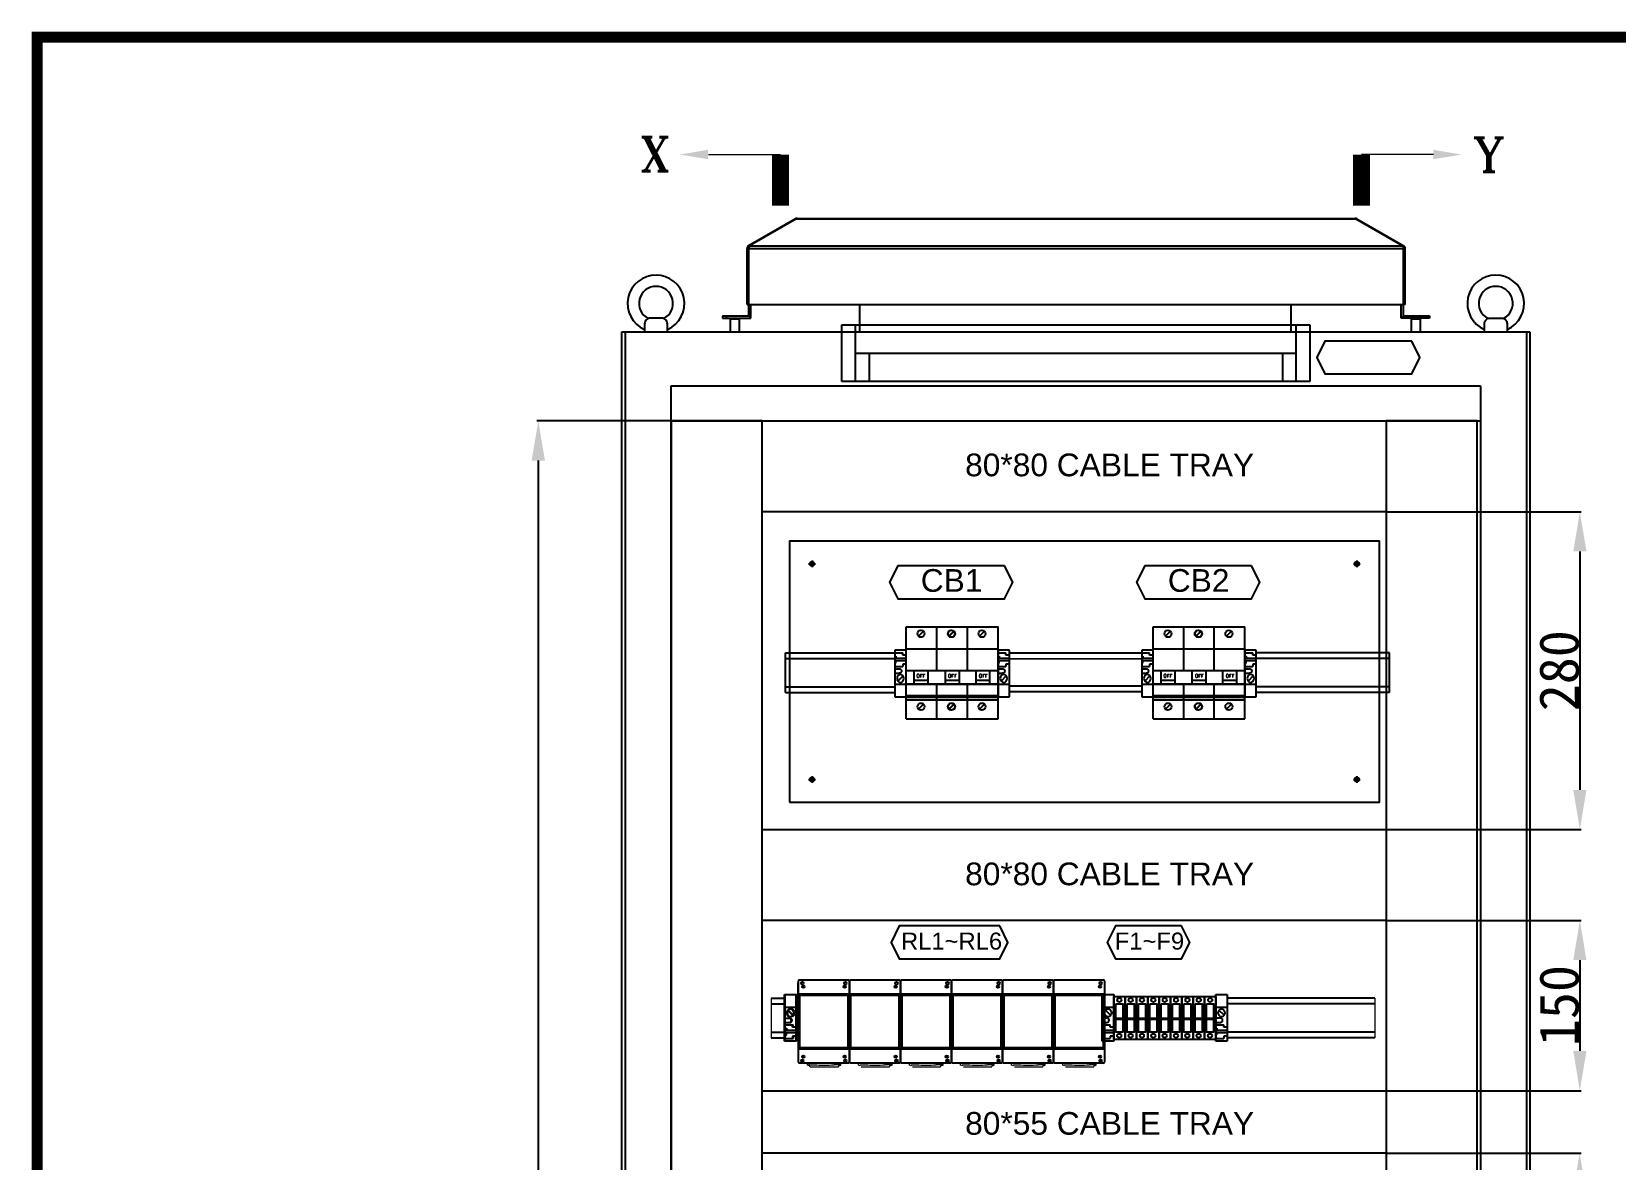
# Model space of a CAD drawing. Extents: x 81437 to 204847, y -54769 to -29444.
# Drawn here: x 91427 to 92823, y -34729 to -33734 of the extents above; entities that cross this region are included whole.
import ezdxf
from ezdxf.enums import TextEntityAlignment as Align
from ezdxf.lldxf.tags import DXFTag

# ---------------------------------------------------------------- set-up
doc = ezdxf.new("R2010")
doc.units = 0
doc.header["$LTSCALE"] = 100
doc.header["$MEASUREMENT"] = 0
for name, color, linetype in [('COMPONENT', 7, 'Continuous'), ('LOOP', 5, 'Continuous'), ('PANEL', 7, 'Continuous'), ('Panel Comp', 7, 'Continuous'), ('PSU', 12, 'Continuous'), ('t', 1, 'Continuous'), ('TEXT', 7, 'Continuous'), ('操作台', 7, 'Continuous')]:
    doc.layers.add(name, color=color, linetype=linetype)
doc.layers.add('细实线', color=7, linetype='Continuous', lineweight=20)
doc.styles.add('HZ', font='arial.ttf', dxfattribs={"width": 0.7})
doc.styles.add('ROMANS', font='romans', dxfattribs={"width": 0.8, "height": 2})
doc.styles.add('ROMANT', font='romant.shx')
doc.styles.get("Standard").update_dxf_attribs({"font": ''})
doc.styles.add('微软雅黑', font='')
doc.styles.get('Standard').set_extended_font_data('SimSun')
doc.styles.get('微软雅黑').set_extended_font_data('Microsoft YaHei')
tags = doc.linetypes.add('CENTER2', pattern=[1.125, 0.75, -0.125, 0.125, -0.125]).pattern_tags.tags
tags[10:11] = [DXFTag(74, 4), DXFTag(75, 0), DXFTag(340, '0'), DXFTag(46, 1.0), DXFTag(50, 0.0), DXFTag(44, 0.0), DXFTag(45, 0.0)]
tags[8:9] = [DXFTag(74, 4), DXFTag(75, 0), DXFTag(340, '0'), DXFTag(46, 1.0), DXFTag(50, 0.0), DXFTag(44, 0.0), DXFTag(45, 0.0)]
tags[6:7] = [DXFTag(74, 4), DXFTag(75, 0), DXFTag(340, '0'), DXFTag(46, 1.0), DXFTag(50, 0.0), DXFTag(44, 0.0), DXFTag(45, 0.0)]
tags[4:5] = [DXFTag(74, 4), DXFTag(75, 0), DXFTag(340, '0'), DXFTag(46, 1.0), DXFTag(50, 0.0), DXFTag(44, 0.0), DXFTag(45, 0.0)]
tags = doc.linetypes.add('HIDDEN', pattern=[0.375, 0.25, -0.125]).pattern_tags.tags
tags[6:7] = [DXFTag(74, 4), DXFTag(75, 0), DXFTag(340, '0'), DXFTag(46, 1.0), DXFTag(50, 0.0), DXFTag(44, 0.0), DXFTag(45, 0.0)]
tags[4:5] = [DXFTag(74, 4), DXFTag(75, 0), DXFTag(340, '0'), DXFTag(46, 1.0), DXFTag(50, 0.0), DXFTag(44, 0.0), DXFTag(45, 0.0)]
doc.dimstyles.new('ISO-25', dxfattribs={"dimtxt": 35, "dimasz": 35, "dimexe": 1.25, "dimexo": 0.625, "dimtad": 1, "dimtoh": 1, "dimdec": 0, "dimtxsty": 'Standard', "dimcen": 2.5, "dimadec": 0, "dimazin": 0, "dimtfac": 1, "dimtdec": 0, "dimtmove": 0, "dimatfit": 3, "dimfxl": 1, "dimarcsym": 0})

# ---------------------------------------------------------------- blocks, each defined once
blk = doc.blocks.new('图框')
at = {"layer": 't', "color": 7, "const_width": 9.62}
blk.add_lwpolyline([(4109.5, -3210.4), (4109.5, -58.9), (-6.2, -58.9), (-6.2, -3210.4)], close=True, dxfattribs=at)
at = {"color": 7, "style": '微软雅黑', "flags": 8}
for tag, p, height in [('DWG.NAME:', (1375.5, -2969.2), 25), ('DWG.NO.:', (3122, -3089.3), 24), ('图纸编号', (3309.2, -3111.3), 24), ('FILENO.:', (3122.5, -3165), 24), ('文档号', (3311.6, -3183), 24)]:
    blk.add_attdef(tag, p, '', height=height, dxfattribs=at)
at = {"color": 7, "style": '微软雅黑', "width": 0.8, "flags": 8}
for tag, p, height in [('PROJECT_NAME', (3324.7, -2969.2), 25), ('PROJECTNAME:', (3119.3, -2971.7), 24)]:
    blk.add_attdef(tag, p, '', height=height, dxfattribs=at)
at = {"color": 7, "style": '微软雅黑', "flags": 8}
for tag, height, width, p in [('RENLIU', 24, 0.7, (692, -3009.2)), ('SHUFENWANG', 24, 0.7, (879.6, -3009.2)), ('FANGHOU', 24, 0.7, (1063.6, -3009.2)), ('DANDANLI', 24, 0.7, (1243.9, -3009.2)), ('#10STATIONONTROLCABINETCOVER', 30, 0.6, (1771.7, -3076)), ('HANGZHOUHOLLYSYSAUTOMATIONCO.,LTD.', 24, 0.7, (2763.9, -3104.6))]:
    blk.add_attdef(tag, text='', height=height, dxfattribs=dict(at, width=width)).set_placement(p, align=Align.MIDDLE)
for tag, p in [('图纸名称:', (1371.6, -3024.8)), ('项目名称', (3272.9, -3045.6))]:
    blk.add_attdef(tag, text='', height=25, dxfattribs=at).set_placement(p, align=Align.BOTTOM_LEFT)
at = {"color": 7, "flags": 8}
blk.add_attdef('A', text='', height=23, dxfattribs=at).set_placement((53.7, -3033.7), align=Align.MIDDLE)
at = {"color": 7, "style": '微软雅黑', "flags": 8}
for tag, height, p in [('设计时间', 23, (207.7, -3033.7)), ('刘仁', 23, (692, -3061.1)), ('王姝芬', 23, (879.6, -3061.1)), ('侯方', 23, (1063.6, -3061.1)), ('李丹丹', 23, (1243.9, -3061.1)), ('PAGEXOFX', 24, (3947.6, -3097.9)), ('REV.', 24, (53.2, -3121.9)), ('DATE', 24, (202.7, -3121.9)), ('DESCRIPTION', 24, (445.6, -3121.9)), ('PREPARED', 24, (692, -3121.9)), ('CHECKED', 24, (879.6, -3121.9)), ('SIGNED', 24, (1063.6, -3121.9)), ('APPROVED', 24, (1243.9, -3121.9)), ('图纸名称', 30, (1771.7, -3153.6)), ('第几页共几页', 24, (3947.6, -3172.9))]:
    blk.add_attdef(tag, text='', height=height, dxfattribs=at).set_placement(p, align=Align.MIDDLE)
blk = doc.blocks.new('风帽正面')
at = {"linetype": 'Continuous'}
for p, q in [((60582.9, -62124.9), (60541.6, -62148.8)), ((60583.7, -62124.9), (60542.3, -62148.8)), ((60582.9, -62124.9), (60583.1, -62125.3)), ((60583.7, -62124.9), (61076.8, -62124.9)), ((60584.3, -62124.6), (61076.2, -62124.6)), ((61076.8, -62124.9), (61118.1, -62148.8)), ((61077.6, -62124.9), (61077.4, -62125.3)), ((61077.6, -62124.9), (61118.9, -62148.8)), ((60540.2, -62200.6), (60540.2, -62151.1)), ((60540.2, -62151.1), (60541.7, -62151.1)), ((60541.6, -62148.8), (60542.1, -62149.6)), ((60541.7, -62200.6), (60541.7, -62151.1)), ((60541.7, -62151.1), (61118.7, -62151.1)), ((60542.3, -62148.8), (61118.1, -62148.8)), ((61118.9, -62148.8), (61118.4, -62149.6)), ((61118.7, -62200.6), (61118.7, -62151.1)), ((61120.2, -62151.1), (61118.7, -62151.1)), ((61120.2, -62200.6), (61120.2, -62151.1)), ((60540.2, -62200.6), (60541.7, -62200.6)), ((60541.7, -62210.6), (60541.7, -62200.6)), ((60541.7, -62200.6), (61118.7, -62200.6)), ((60543.7, -62212.6), (60543.7, -62200.6)), ((60639.7, -62224.6), (60639.7, -62200.6)), ((61019.7, -62224.6), (61019.7, -62200.6)), ((61116.7, -62212.6), (61116.7, -62200.6)), ((61118.7, -62210.6), (61118.7, -62200.6)), ((61120.2, -62200.6), (61118.7, -62200.6)), ((60518.7, -62210.6), (60518.7, -62212.6)), ((60518.7, -62210.6), (60541.7, -62210.6)), ((60518.7, -62212.6), (60543.7, -62212.6)), ((60521.7, -62210.6), (60521.7, -62212.6)), ((60526.2, -62212.6), (60525.7, -62213.1)), ((60525.7, -62224.6), (60525.7, -62213.1)), ((60525.7, -62213.1), (60533.7, -62213.1)), ((60533.7, -62213.1), (60533.2, -62212.6)), ((60533.7, -62224.6), (60533.7, -62213.1)), ((60543.7, -62212.6), (60541.7, -62210.6)), ((61116.7, -62212.6), (61118.7, -62210.6)), ((61141.7, -62212.6), (61116.7, -62212.6)), ((61118.7, -62210.6), (61141.7, -62210.6)), ((61126.2, -62212.6), (61125.7, -62213.1)), ((61125.7, -62224.6), (61125.7, -62213.1)), ((61125.7, -62213.1), (61133.7, -62213.1)), ((61133.7, -62213.1), (61133.2, -62212.6)), ((61133.7, -62224.6), (61133.7, -62213.1)), ((61138.7, -62210.6), (61138.7, -62212.6)), ((61141.7, -62210.6), (61141.7, -62212.6))]:
    blk.add_line(p, q, dxfattribs=at)
for centre, radius, start, end in [((60584.3, -62127.3), 2.7, 90, 120), ((61076.2, -62127.3), 2.7, 60, 90), ((60542.9, -62151.1), 2.7, 120, 180), ((60693.6, -62183.3), 155.2, 167.8738, 168.0486), ((60588.1, -62160.6), 47.3, 167.3118, 167.8829), ((61072.4, -62160.6), 47.3, 12.1171, 12.6882), ((60966.9, -62183.3), 155.2, 11.9514, 12.1262), ((61117.5, -62151.1), 2.7, 0, 60)]:
    blk.add_arc(centre, radius, start, end, dxfattribs=at)
for points, start_tangent, end_tangent in [([(60583.7, -62124.9), (60583.8, -62124.8), (60584.1, -62124.6)], (0.647129, 0.762381), (0.925529, 0.378677)), ([(60584.1, -62124.6), (60584.3, -62124.6)], (0.925529, 0.378677), (1, 0)), ([(61076.4, -62124.6), (61076.2, -62124.6)], (-0.925529, 0.378677), (-1, 0)), ([(61076.8, -62124.9), (61076.7, -62124.8), (61076.4, -62124.6)], (-0.647129, 0.762381), (-0.925529, 0.378677)), ([(60542.1, -62149.4), (60542.1, -62149.6), (60541.9, -62150.2)], (-0.266985, -0.963701), (-0.2203, -0.975432)), ([(60542.3, -62148.8), (60542.3, -62148.9), (60542.1, -62149.4)], (-0.390683, -0.920525), (-0.266985, -0.963701)), ([(61118.1, -62148.8), (61118.2, -62148.9), (61118.3, -62149.4)], (0.390683, -0.920525), (0.266985, -0.963701)), ([(61118.3, -62149.4), (61118.4, -62149.6), (61118.5, -62150.2)], (0.266985, -0.963701), (0.2203, -0.975432))]:
    blk.add_spline(points, degree=3, dxfattribs=dict(at, start_tangent=start_tangent, end_tangent=end_tangent))
blk = doc.blocks.new('LAMP')
at = {"layer": 'PANEL', "color": 9}
for p, q in [((-206.2, 0), (206.2, 0)), ((-206.2, -50), (-206.2, 0)), ((-194.2, -50), (-194.2, 0)), ((194.2, -50), (194.2, 0)), ((206.2, 0), (206.2, -50)), ((-194.2, -25), (194.2, -25)), ((-182.2, -25), (-182.2, -50)), ((182.2, -25), (182.2, -50)), ((206.2, -50), (-206.2, -50))]:
    blk.add_line(p, q, dxfattribs=at)
blk = doc.blocks.new('*D179')
at = {"color": 0, "lineweight": -2, "transparency": 16777216}
for p, q in [((92620.8, -34157.2), (92792.1, -34157.2)), ((92790.8, -34192.2), (92790.8, -34402.3)), ((92620.8, -34437.3), (92792.1, -34437.3))]:
    blk.add_line(p, q, dxfattribs=at)
at = {"color": 0, "transparency": 16777216}
for points in [[(92785, -34192.2), (92796.6, -34192.2), (92790.8, -34157.2)], [(92785, -34402.3), (92796.6, -34402.3), (92790.8, -34437.3)]]:
    blk.add_solid(points, dxfattribs=at)
at = {"layer": 'Defpoints', "color": 0, "transparency": 16777216}
for p in [(92620.2, -34157.2, -63738.9), (92620.2, -34437.3), (92790.8, -34437.3)]:
    blk.add_point(p, dxfattribs=at)
at = {"color": 0, "transparency": 16777216, "insert": (92772.7, -34297.3), "char_height": 35, "attachment_point": 5, "rotation": 90}
blk.add_mtext('280', dxfattribs=at)
blk = doc.blocks.new('*D180')
at = {"color": 0, "lineweight": -2, "transparency": 16777216}
for p, q in [((92620.8, -34517.3), (92792.1, -34517.3)), ((92790.8, -34552.3), (92790.8, -34632.3)), ((92620.8, -34667.3), (92792.1, -34667.3))]:
    blk.add_line(p, q, dxfattribs=at)
at = {"color": 0, "transparency": 16777216}
for points in [[(92785, -34552.3), (92796.6, -34552.3), (92790.8, -34517.3)], [(92785, -34632.3), (92796.6, -34632.3), (92790.8, -34667.3)]]:
    blk.add_solid(points, dxfattribs=at)
at = {"layer": 'Defpoints', "color": 0, "transparency": 16777216}
for p in [(92620.2, -34517.3), (92620.2, -34667.3), (92790.8, -34667.3)]:
    blk.add_point(p, dxfattribs=at)
at = {"color": 0, "transparency": 16777216, "insert": (92772.7, -34592.3), "char_height": 35, "attachment_point": 5, "rotation": 90}
blk.add_mtext('150', dxfattribs=at)
blk = doc.blocks.new('*D181')
at = {"color": 0, "lineweight": -2, "transparency": 16777216}
for p, q in [((92620.8, -34722.3), (92791.9, -34722.3)), ((92790.6, -34757.3), (92790.6, -34837.3)), ((92620.8, -34872.3), (92791.9, -34872.3))]:
    blk.add_line(p, q, dxfattribs=at)
at = {"color": 0, "transparency": 16777216}
for points in [[(92784.8, -34757.3), (92796.5, -34757.3), (92790.6, -34722.3)], [(92784.8, -34837.3), (92796.5, -34837.3), (92790.6, -34872.3)]]:
    blk.add_solid(points, dxfattribs=at)
at = {"layer": 'Defpoints', "color": 0, "transparency": 16777216}
for p in [(92620.2, -34722.3), (92620.2, -34872.3), (92790.6, -34872.3)]:
    blk.add_point(p, dxfattribs=at)
at = {"color": 0, "transparency": 16777216, "insert": (92772.5, -34797.3), "char_height": 35, "attachment_point": 5, "rotation": 90}
blk.add_mtext('150', dxfattribs=at)
blk = doc.blocks.new('*D186')
at = {"color": 0, "lineweight": -2, "transparency": 16777216}
for p, q in [((91989.6, -34077.2), (91871.7, -34077.2)), ((91873, -34112.2), (91873, -35842.7)), ((91989.6, -35877.7), (91871.7, -35877.7))]:
    blk.add_line(p, q, dxfattribs=at)
at = {"color": 0, "transparency": 16777216}
for points in [[(91867.1, -34112.2), (91878.8, -34112.2), (91873, -34077.2)], [(91867.1, -35842.7), (91878.8, -35842.7), (91873, -35877.7)]]:
    blk.add_solid(points, dxfattribs=at)
at = {"layer": 'Defpoints', "color": 0, "transparency": 16777216}
for p in [(91990.2, -34077.2), (91873, -35877.7), (91990.2, -35877.7)]:
    blk.add_point(p, dxfattribs=at)
at = {"color": 0, "transparency": 16777216, "insert": (91854.9, -34977.5), "char_height": 35, "attachment_point": 5, "rotation": 90}
blk.add_mtext('1800', dxfattribs=at)
blk = doc.blocks.new('NZ125-3P')
at = {"layer": 'COMPONENT', "color": 6, "linetype": 'HIDDEN', "ltscale": 0.2}
for p, q in [((86866.6, -25525.6), (86871, -25521.3)), ((86893.3, -25525.6), (86897.7, -25521.3)), ((86893.6, -25525.6), (86898, -25521.3)), ((86920.3, -25525.6), (86924.7, -25521.3)), ((86866.6, -25589.8), (86871, -25585.5)), ((86893.3, -25589.8), (86897.7, -25585.5)), ((86893.6, -25589.8), (86898, -25585.5)), ((86920.3, -25589.8), (86924.7, -25585.5))]:
    blk.add_line(p, q, dxfattribs=at)
for centre in [(86868.8, -25523.5), (86895.5, -25523.5), (86895.8, -25523.5), (86922.5, -25523.5), (86868.8, -25587.6), (86895.5, -25587.6), (86895.8, -25587.6), (86922.5, -25587.6)]:
    blk.add_circle(centre, 3.1, dxfattribs=at)
at = {"layer": 'PSU', "linetype": 'HIDDEN', "ltscale": 0.2}
for p, q in [((86855.7, -25517.4), (86909.7, -25517.4)), ((86855.7, -25536.6), (86855.7, -25517.4)), ((86882.7, -25536.6), (86882.7, -25517.4)), ((86882.7, -25517.4), (86936.7, -25517.4)), ((86882.7, -25536.6), (86882.7, -25517.4)), ((86909.7, -25536.6), (86909.7, -25517.4)), ((86909.7, -25536.6), (86909.7, -25517.4)), ((86936.7, -25536.6), (86936.7, -25517.4)), ((86909.7, -25555.8), (86909.7, -25536.6)), ((86936.7, -25598.4), (86936.7, -25536.6)), ((86855.7, -25598.4), (86855.7, -25581.6)), ((86882.7, -25598.4), (86882.7, -25581.6)), ((86882.7, -25598.4), (86882.7, -25581.6)), ((86909.7, -25598.4), (86909.7, -25581.6)), ((86909.7, -25598.4), (86909.7, -25581.6)), ((86936.7, -25598.4), (86936.7, -25584.6)), ((86855.7, -25598.4), (86909.7, -25598.4)), ((86882.7, -25598.4), (86936.7, -25598.4))]:
    blk.add_line(p, q, dxfattribs=at)
at = {"layer": 'PSU'}
for p, q in [((86855.7, -25536.6), (86909.7, -25536.6)), ((86855.7, -25581.6), (86855.7, -25536.6)), ((86882.7, -25555.8), (86882.7, -25536.6)), ((86882.7, -25536.6), (86936.7, -25536.6)), ((86882.7, -25555.8), (86882.7, -25536.6)), ((86909.7, -25555.8), (86909.7, -25536.6)), ((86936.7, -25581.6), (86936.7, -25536.6)), ((86855.7, -25555.8), (86873.7, -25555.8)), ((86855.7, -25567.5), (86909.7, -25567.5)), ((86862.8, -25567.5), (86862.8, -25555.8)), ((86862.8, -25564.4), (86875.1, -25564.4)), ((86873.7, -25555.8), (86891.7, -25555.8)), ((86875.1, -25567.5), (86875.1, -25555.8)), ((86882.7, -25555.8), (86900.7, -25555.8)), ((86882.7, -25567.5), (86936.7, -25567.5)), ((86882.7, -25581.6), (86882.7, -25567.5)), ((86890.3, -25567.5), (86890.3, -25555.8)), ((86890.3, -25564.4), (86902.6, -25564.4)), ((86891.7, -25555.8), (86909.7, -25555.8)), ((86900.7, -25555.8), (86918.7, -25555.8)), ((86902.6, -25567.5), (86902.6, -25555.8)), ((86909.7, -25581.6), (86909.7, -25567.5)), ((86917.3, -25567.5), (86917.3, -25555.8)), ((86917.3, -25564.4), (86929.6, -25564.4)), ((86918.7, -25555.8), (86936.7, -25555.8)), ((86929.6, -25567.5), (86929.6, -25555.8)), ((86855.7, -25568), (86909.7, -25568)), ((86855.7, -25577.9), (86909.7, -25577.9)), ((86855.7, -25579.2), (86909.7, -25579.2)), ((86855.7, -25581.6), (86909.7, -25581.6)), ((86873.7, -25581.6), (86873.7, -25581.6)), ((86882.7, -25568), (86936.7, -25568)), ((86882.7, -25577.9), (86936.7, -25577.9)), ((86882.7, -25579.2), (86936.7, -25579.2)), ((86882.7, -25581.6), (86936.7, -25581.6)), ((86891.7, -25581.6), (86891.7, -25581.6)), ((86900.7, -25581.6), (86900.7, -25581.6)), ((86918.7, -25581.6), (86918.7, -25581.6))]:
    blk.add_line(p, q, dxfattribs=at)
at = {"layer": 'TEXT', "style": 'ROMANS'}
for p in [(86868.7, -25560.5), (86896.5, -25560.5), (86923.6, -25560.5)]:
    blk.add_text('OFF', height=3.09, dxfattribs=at).set_placement(p, align=Align.MIDDLE)
blk = doc.blocks.new('堵头')
at = {"color": 53}
for p, q in [((0, -41), (0, 0)), ((0, 0), (10, 0)), ((10, 0), (10, -41)), ((0, -11), (10, -11)), ((7.3, -18.3), (2.7, -13.8)), ((0, -20.6), (4, -20.6)), ((0, -24.6), (4, -24.6)), ((0, -26.6), (7, -26.6)), ((7, -28.6), (7, -26.6)), ((0, -29.6), (1, -29.6)), ((0, -35.6), (1, -35.6)), ((0, -38.6), (7, -38.6)), ((10, -41), (0, -41)), ((1, -29.6), (1, -31.6)), ((10, -31.6), (1, -31.6)), ((10, -33.6), (1, -33.6)), ((1, -35.6), (1, -33.6)), ((10, -28.6), (7, -28.6)), ((10, -36.6), (7, -36.6)), ((7, -36.6), (7, -38.6))]:
    blk.add_line(p, q, dxfattribs=at)
blk.add_arc((4, -22.6), 2, 270, 90, dxfattribs=at)
blk.add_ellipse((5, -16.1), major_axis=(0, -3.5), ratio=0.857143, start_param=4.712389, end_param=10.995574, dxfattribs=at)
blk = doc.blocks.new('柱状熔断器RT14-20')
at = {"color": 1}
for p, q in [((87988.4, -29707.6), (87994.6, -29707.6)), ((87994.6, -29708.9), (87988.4, -29708.9))]:
    blk.add_line(p, q, dxfattribs=at)
for points in [[(87986.5, -29726.5), (87986.5, -29688.5), (87996.5, -29688.5), (87996.5, -29726.5)], [(87988.4, -29695.2), (87994.6, -29695.2), (87994.6, -29720), (87988.4, -29720)]]:
    blk.add_lwpolyline(points, close=True, dxfattribs=at)
for centre in [(87991.5, -29691.7), (87991.4, -29723.2)]:
    blk.add_circle(centre, 1.82, dxfattribs=at)

msp = doc.modelspace()

# ---------------------------------------------------------------- linework, layer by layer
at = {"color": 7}
for p, q in [((91946.7, -36108.7), (91946.7, -33998.7)), ((91946.7, -33998.7), (92746.7, -33998.7)), ((92746.7, -33998.7), (92746.7, -36108.7)), ((91990.2, -35955.2), (91990.2, -34046.2)), ((91990.2, -34122.7), (91990.2, -35923.1))]:
    msp.add_line(p, q, dxfattribs=at)
at = {"color": 7, "linetype": 'HIDDEN'}
for p, q in [((91949.9, -35998.7), (91949.9, -33998.7)), ((92743.7, -33998.7), (92743.7, -35998.7))]:
    msp.add_line(p, q, dxfattribs=at)
at = {"color": 7, "linetype": 'Continuous'}
msp.add_line((91991.2, -34046.2), (92703.2, -34046.2), dxfattribs=at)
for p, q in [((92703.2, -34046.2), (92703.2, -35998.7)), ((91990.2, -34077.2), (92703.2, -34077.2)), ((91990.2, -34077.2), (92703.2, -34077.2))]:
    msp.add_line(p, q)
at = {"color": 4, "linetype": 'CENTER2'}
for p, q in [((92111.2, -34203.2, -63738.9), (92117.2, -34203.2, -63738.9)), ((92114.2, -34200.2, -63738.9), (92114.2, -34206.2, -63738.9)), ((92591.2, -34203.2, -63738.9), (92597.2, -34203.2, -63738.9)), ((92591.2, -34203.2, -63738.9), (92597.2, -34203.2, -63738.9)), ((92594.2, -34200.2, -63738.9), (92594.2, -34206.2, -63738.9)), ((92594.2, -34200.2, -63738.9), (92594.2, -34206.2, -63738.9)), ((92114.2, -34390.2, -63738.9), (92114.2, -34396.2, -63738.9)), ((92594.2, -34390.2, -63738.9), (92594.2, -34396.2, -63738.9)), ((92111.2, -34393.2, -63738.9), (92117.2, -34393.2, -63738.9)), ((92591.2, -34393.2, -63738.9), (92597.2, -34393.2, -63738.9))]:
    msp.add_line(p, q, dxfattribs=at)
at = {"linetype": 'CENTER2'}
for p, q in [((92114.1, -34203.2, -63738.9), (92114.3, -34203.2, -63738.9)), ((92114.2, -34203.3, -63738.9), (92114.2, -34203.1, -63738.9)), ((92594.1, -34203.2, -63738.9), (92594.3, -34203.2, -63738.9)), ((92594.1, -34203.2, -63738.9), (92594.3, -34203.2, -63738.9)), ((92594.2, -34203.3, -63738.9), (92594.2, -34203.1, -63738.9)), ((92594.2, -34203.3, -63738.9), (92594.2, -34203.1, -63738.9)), ((92114.1, -34393.2, -63738.9), (92114.3, -34393.2, -63738.9)), ((92114.2, -34393.3, -63738.9), (92114.2, -34393.1, -63738.9)), ((92594.1, -34393.2, -63738.9), (92594.3, -34393.2, -63738.9)), ((92594.2, -34393.3, -63738.9), (92594.2, -34393.1, -63738.9))]:
    msp.add_line(p, q, dxfattribs=at)
at = {"color": 6}
for p, q in [((92090.9, -34281.5, -63738.8), (92187.1, -34281.5, -63737.8)), ((92090.9, -34316.5, -63738.8), (92090.9, -34281.5, -63738.8)), ((92090.9, -34286.5, -63738.8), (92187.1, -34286.5, -63737.8)), ((92623.2, -34281.6, -63738.8), (92505.7, -34281.6, -63737.8)), ((92623.2, -34286.6, -63738.8), (92505.7, -34286.6, -63737.8)), ((92623.2, -34316.6, -63738.8), (92623.2, -34281.6, -63738.8)), ((92090.9, -34311.5, -63738.8), (92187.1, -34311.5, -63737.8)), ((92090.9, -34316.5, -63738.8), (92187.1, -34316.5, -63737.8)), ((92623.2, -34311.6, -63738.8), (92505.7, -34311.6, -63737.8)), ((92623.2, -34316.6, -63738.8), (92505.7, -34316.6, -63737.8)), ((92078.1, -34585.7, -63738.9), (92090.6, -34585.7, -62238)), ((92078.1, -34585.7, -63738.9), (92090.6, -34585.7, -62238)), ((92610, -34585.7, -63738.9), (92479.9, -34585.7, -62238)), ((92078.1, -34590.7, -63738.9), (92090.6, -34590.7, -62238)), ((92078.1, -34590.7, -63738.9), (92090.6, -34590.7, -62238)), ((92610, -34590.7, -63738.9), (92480, -34590.7, -62238)), ((92078.1, -34615.7, -63738.9), (92090.6, -34615.7, -62238)), ((92078.1, -34615.7, -63738.9), (92090.6, -34615.7, -62238)), ((92610, -34615.7, -63738.9), (92480, -34615.7, -62238)), ((92078.1, -34620.7, -63738.9), (92090.6, -34620.7, -62238)), ((92078.1, -34620.7, -63738.9), (92090.6, -34620.7, -62238)), ((92610, -34620.7, -63738.9), (92480, -34620.7, -62238))]:
    msp.add_line(p, q, dxfattribs=at)
at = {"lineweight": 0}
for p, q in [((92110.1, -34644.9), (92109.8, -34642.9)), ((92111.5, -34642.9), (92111.5, -34644.4)), ((92138.2, -34642.9, 1), (92138.2, -34644.4, 1)), ((92139.7, -34644.9, 1), (92140, -34642.9, 1)), ((92155.1, -34644.9), (92154.8, -34642.9)), ((92183.2, -34642.9, 1), (92183.2, -34644.4, 1)), ((92184.7, -34644.9, 1), (92185, -34642.9, 1)), ((92200.1, -34644.9), (92199.8, -34642.9)), ((92228.2, -34642.9, 1), (92228.2, -34644.4, 1)), ((92229.7, -34644.9, 1), (92230, -34642.9, 1)), ((92245.1, -34644.9), (92244.8, -34642.9)), ((92273.2, -34642.9, 1), (92273.2, -34644.4, 1)), ((92274.7, -34644.9, 1), (92275, -34642.9, 1)), ((92290.1, -34644.9), (92289.8, -34642.9)), ((92318.2, -34642.9, 1), (92318.2, -34644.4, 1)), ((92319.7, -34644.9, 1), (92320, -34642.9, 1)), ((92335.1, -34644.9), (92334.8, -34642.9)), ((92363.2, -34642.9, 1), (92363.2, -34644.4, 1)), ((92364.7, -34644.9, 1), (92365, -34642.9, 1)), ((92112, -34645.3), (92110.1, -34644.9)), ((92111.5, -34644.4), (92116.1, -34644.4)), ((92112.6, -34646.7), (92112, -34645.3)), ((92137.2, -34646.7, 1), (92112.6, -34646.7)), ((92138.2, -34644.4, 1), (92133.7, -34644.4, 1)), ((92137.2, -34646.7, 1), (92137.8, -34645.3, 1)), ((92137.8, -34645.3, 1), (92139.7, -34644.9, 1)), ((92157, -34645.3), (92155.1, -34644.9)), ((92156.5, -34644.4), (92161.1, -34644.4)), ((92182.2, -34646.7, 1), (92157.6, -34646.7)), ((92183.2, -34644.4, 1), (92178.7, -34644.4, 1)), ((92182.2, -34646.7, 1), (92182.8, -34645.3, 1)), ((92182.8, -34645.3, 1), (92184.7, -34644.9, 1)), ((92202, -34645.3), (92200.1, -34644.9)), ((92201.5, -34644.4), (92206.1, -34644.4)), ((92227.2, -34646.7, 1), (92202.6, -34646.7)), ((92228.2, -34644.4, 1), (92223.7, -34644.4, 1)), ((92227.2, -34646.7, 1), (92227.8, -34645.3, 1)), ((92227.8, -34645.3, 1), (92229.7, -34644.9, 1)), ((92247, -34645.3), (92245.1, -34644.9)), ((92246.5, -34644.4), (92251.1, -34644.4)), ((92272.2, -34646.7, 1), (92247.6, -34646.7)), ((92273.2, -34644.4, 1), (92268.7, -34644.4, 1)), ((92272.2, -34646.7, 1), (92272.8, -34645.3, 1)), ((92272.8, -34645.3, 1), (92274.7, -34644.9, 1)), ((92292, -34645.3), (92290.1, -34644.9)), ((92291.5, -34644.4), (92296.1, -34644.4)), ((92317.2, -34646.7, 1), (92292.6, -34646.7)), ((92318.2, -34644.4, 1), (92313.7, -34644.4, 1)), ((92317.2, -34646.7, 1), (92317.8, -34645.3, 1)), ((92317.8, -34645.3, 1), (92319.7, -34644.9, 1)), ((92337, -34645.3), (92335.1, -34644.9)), ((92336.5, -34644.4), (92341.1, -34644.4)), ((92362.2, -34646.7, 1), (92337.6, -34646.7)), ((92363.2, -34644.4, 1), (92358.7, -34644.4, 1)), ((92362.2, -34646.7, 1), (92362.8, -34645.3, 1)), ((92362.8, -34645.3, 1), (92364.7, -34644.9, 1))]:
    msp.add_line(p, q, dxfattribs=at)
at = {"color": 7}
for points in [[(91986.7, -33998.7), (91986.7, -33991.7, 0.414214), (91981.7, -33986.7), (91971.7, -33986.7, 0.414214), (91966.7, -33991.7), (91966.7, -33998.7)], [(92706.7, -33998.7), (92706.7, -33991.7, -0.414214), (92711.7, -33986.7), (92721.7, -33986.7, -0.414214), (92726.7, -33991.7), (92726.7, -33998.7)]]:
    msp.add_lwpolyline(points, format="xyb", dxfattribs=at)
at = {"color": 3}
msp.add_lwpolyline([(92642.7, -34006.9), (92566.2, -34006.9), (92559, -34021.4), (92566.2, -34035.9), (92642.7, -34035.9), (92649.9, -34021.4), (92642.7, -34006.9)], dxfattribs=at)
at = {"color": 7}
msp.add_lwpolyline([(91990.2, -34046.2), (92703.2, -34046.2)], dxfattribs=at)
for points in [[(91990.2, -35877.7), (92070.2, -35877.7), (92070.2, -34077.2), (91990.2, -34077.2)], [(92070.2, -34077.2), (92620.2, -34077.2), (92620.2, -34157.2), (92070.2, -34157.2)], [(92620.2, -35877.7), (92700.2, -35877.7), (92700.2, -34077.2), (92620.2, -34077.2)]]:
    msp.add_lwpolyline(points, close=True)
for points, elevation in [([(92094.2, -34413.2), (92614.2, -34413.2), (92614.2, -34183.2), (92094.2, -34183.2)], -63738.9), ([(92070.2, -34437.3), (92620.2, -34437.3), (92620.2, -34517.3), (92070.2, -34517.3)], 63738.9), ([(92070.2, -34667.3), (92620.2, -34667.3), (92620.2, -34722.3), (92070.2, -34722.3)], 63738.9)]:
    msp.add_lwpolyline(points, close=True, dxfattribs=dict(elevation=elevation))
at = {"color": 3}
for points, elevation in [([(92283.9, -34204.8), (92189.8, -34204.8), (92182.6, -34219.3), (92189.8, -34233.9), (92283.9, -34233.9), (92291.2, -34219.3), (92283.9, -34204.8)], -63737.8), ([(92501.6, -34204.8), (92407.5, -34204.8), (92400.2, -34219.3), (92407.5, -34233.9), (92501.6, -34233.9), (92508.8, -34219.3), (92501.6, -34204.8)], -63737.8), ([(92279.7, -34522.2), (92191.1, -34522.2), (92183.8, -34536.7), (92191.1, -34551.2), (92279.7, -34551.2), (92286.6, -34536.7), (92279.7, -34522.2)], -62238), ([(92439.7, -34522.2), (92381.7, -34522.2), (92374.4, -34536.7), (92381.7, -34551.2), (92439.7, -34551.2), (92447, -34536.7), (92439.7, -34522.2)], -57847.8)]:
    msp.add_lwpolyline(points, dxfattribs=dict(at, elevation=elevation))
for centre in [(92114.2, -34203.2, -63738.9), (92594.2, -34203.2, -63738.9), (92114.2, -34393.2, -63738.9), (92594.2, -34393.2, -63738.9)]:
    msp.add_circle(centre, 2)
at = {"color": 7}
for centre, radius, start, end in [((91976.7, -33973.7), 25, 293.5782, 246.4218), ((91976.7, -33973.7), 15, 297.5291, 242.4709), ((92716.7, -33973.7), 25, 293.5782, 246.4218), ((92716.7, -33973.7), 15, 297.5291, 242.4709)]:
    msp.add_arc(centre, radius, start, end, dxfattribs=at)
at = {"lineweight": 0}
for centre in [(92124.9, -34571.5, 1), (92169.9, -34571.5, 1), (92214.9, -34571.5, 1), (92259.9, -34571.5, 1), (92304.9, -34571.5, 1), (92349.9, -34571.5, 1)]:
    msp.add_arc(centre, 73.4, 263.13, 276.87, dxfattribs=at)
at = {"layer": 'LOOP', "color": 5, "lineweight": 0}
for p, q in [((92022.9, -33842.6), (92086.3, -33842.6)), ((92661.7, -33842.6), (92598.3, -33842.6))]:
    msp.add_line(p, q, dxfattribs=at)
at = {"layer": 'LOOP', "color": 5, "lineweight": 0, "const_width": 15}
for points in [[(92086.3, -33842.6), (92086.3, -33887.7)], [(92598.3, -33842.6), (92598.3, -33887.7)]]:
    msp.add_lwpolyline(points, dxfattribs=at)
at = {"layer": 'LOOP', "color": 5, "lineweight": 0}
for points in [[(92022.5, -33838.4), (91997.5, -33842.6), (92022.5, -33846.7)], [(92661.7, -33846.7), (92686.7, -33842.6), (92661.7, -33838.4)]]:
    msp.add_solid(points, dxfattribs=at)
at = {"layer": 'Panel Comp'}
for p, q in [((92102.1, -34618.4), (92102.1, -34572.4)), ((92102.1, -34611.9), (92102.1, -34572.7)), ((92102.1, -34611.9), (92102.1, -34572.7)), ((92102.1, -34615), (92102.1, -34575.8)), ((92102.1, -34617.4), (92102.1, -34578.1))]:
    msp.add_line(p, q, dxfattribs=at)
for points in [[(92103.1, -34642.9), (92146.1, -34642.9, 0.414214), (92147.1, -34641.9), (92147.1, -34570.9, 0.414214), (92146.1, -34569.9), (92103.1, -34569.9, 0.414214), (92102.1, -34570.9), (92102.1, -34641.9, 0.414214)], [(92148.1, -34642.9), (92191.1, -34642.9, 0.414214), (92192.1, -34641.9), (92192.1, -34570.9, 0.414214), (92191.1, -34569.9), (92148.1, -34569.9, 0.414214), (92147.1, -34570.9), (92147.1, -34641.9, 0.414214)], [(92193.1, -34642.9), (92236.1, -34642.9, 0.414214), (92237.1, -34641.9), (92237.1, -34570.9, 0.414214), (92236.1, -34569.9), (92193.1, -34569.9, 0.414214), (92192.1, -34570.9), (92192.1, -34641.9, 0.414214)], [(92238.1, -34642.9), (92281.1, -34642.9, 0.414214), (92282.1, -34641.9), (92282.1, -34570.9, 0.414214), (92281.1, -34569.9), (92238.1, -34569.9, 0.414214), (92237.1, -34570.9), (92237.1, -34641.9, 0.414214)], [(92283.1, -34642.9), (92326.1, -34642.9, 0.414214), (92327.1, -34641.9), (92327.1, -34570.9, 0.414214), (92326.1, -34569.9), (92283.1, -34569.9, 0.414214), (92282.1, -34570.9), (92282.1, -34641.9, 0.414214)], [(92328.1, -34642.9), (92371.1, -34642.9, 0.414214), (92372.1, -34641.9), (92372.1, -34570.9, 0.414214), (92371.1, -34569.9), (92328.1, -34569.9, 0.414214), (92327.1, -34570.9), (92327.1, -34641.9, 0.414214)]]:
    msp.add_lwpolyline(points, format="xyb", close=True, dxfattribs=at)
for points in [[(92102.1, -34630.4), (92147.1, -34630.4), (92147.1, -34582.4), (92102.1, -34582.4)], [(92103.2, -34629.2), (92145.9, -34629.2), (92145.9, -34583.5), (92103.2, -34583.5)], [(92147.1, -34630.4), (92192.1, -34630.4), (92192.1, -34582.4), (92147.1, -34582.4)], [(92148.2, -34629.2), (92190.9, -34629.2), (92190.9, -34583.5), (92148.2, -34583.5)], [(92192.1, -34630.4), (92237.1, -34630.4), (92237.1, -34582.4), (92192.1, -34582.4)], [(92193.2, -34629.2), (92235.9, -34629.2), (92235.9, -34583.5), (92193.2, -34583.5)], [(92237.1, -34630.4), (92282.1, -34630.4), (92282.1, -34582.4), (92237.1, -34582.4)], [(92238.2, -34629.2), (92280.9, -34629.2), (92280.9, -34583.5), (92238.2, -34583.5)], [(92282.1, -34630.4), (92327.1, -34630.4), (92327.1, -34582.4), (92282.1, -34582.4)], [(92283.2, -34629.2), (92325.9, -34629.2), (92325.9, -34583.5), (92283.2, -34583.5)], [(92327.1, -34630.4), (92372.1, -34630.4), (92372.1, -34582.4), (92327.1, -34582.4)], [(92328.2, -34629.2), (92370.9, -34629.2), (92370.9, -34583.5), (92328.2, -34583.5)]]:
    msp.add_lwpolyline(points, close=True, dxfattribs=at)
for centre in [(92105.7, -34572.6), (92143.6, -34572.6, 1), (92188.6, -34572.6, 1), (92233.6, -34572.6, 1), (92278.6, -34572.6, 1), (92323.6, -34572.6, 1), (92368.6, -34572.6, 1), (92106.5, -34575.6), (92143, -34575.6, 1), (92188, -34575.6, 1), (92233, -34575.6, 1), (92278, -34575.6, 1), (92323, -34575.6, 1), (92368, -34575.6, 1), (92105.7, -34640.8), (92106.5, -34637.3), (92143, -34637.3, 1), (92143.6, -34640.8, 1), (92188, -34637.3, 1), (92188.6, -34640.8, 1), (92233, -34637.3, 1), (92233.6, -34640.8, 1), (92278, -34637.3, 1), (92278.6, -34640.8, 1), (92323, -34637.3, 1), (92323.6, -34640.8, 1), (92368, -34637.3, 1), (92368.6, -34640.8, 1)]:
    msp.add_circle(centre, 1.09, dxfattribs=at)
at = {"layer": '操作台', "color": 6}
for p, q in [((92288.1, -34281.5, -63737.8), (92404.7, -34281.5, -63737.8)), ((92288.1, -34286.7, -63737.8), (92404.7, -34286.6, -63737.8)), ((92288.1, -34310.5, -63737.8), (92404.7, -34310.5, -63737.8)), ((92288.1, -34315.5, -63737.8), (92404.7, -34315.5, -63737.8))]:
    msp.add_line(p, q, dxfattribs=at)
at = {"layer": '细实线', "color": 6}
for p, q in [((92078.1, -34585.7, -63738.9), (92078.1, -34620.7, -63738.9)), ((92078.1, -34585.7, -63738.9), (92078.1, -34620.7, -63738.9)), ((92610, -34585.7, -63738.9), (92610, -34620.7, -63738.9))]:
    msp.add_line(p, q, dxfattribs=at)

# ---------------------------------------------------------------- block references
at = {"color": 1}
for name, p in [('图框', (91437.5, -33680.3)), ('NZ125-3P', (5341.4, -8741.3, -63737.8)), ('NZ125-3P', (5559, -8741.3, -63737.8)), ('柱状熔断器RT14-20', (4393.5, -4895.7, -62238)), ('柱状熔断器RT14-20', (4403.5, -4895.7, -62238)), ('柱状熔断器RT14-20', (4413.5, -4895.7, -62238)), ('柱状熔断器RT14-20', (4423.5, -4895.7, -62238)), ('柱状熔断器RT14-20', (4433.5, -4895.7, -62238)), ('柱状熔断器RT14-20', (4443.5, -4895.7, -62238)), ('柱状熔断器RT14-20', (4453.5, -4895.7, -62238)), ('柱状熔断器RT14-20', (4463.5, -4895.7, -62238)), ('柱状熔断器RT14-20', (4473.5, -4895.7, -62238))]:
    msp.add_blockref(name, p, dxfattribs=at)
at = {"lineweight": 20}
msp.add_blockref('风帽正面', (31516.7, 28225.8), dxfattribs=at)
at = {"color": 7}
msp.add_blockref('LAMP', (92346.7, -33992.5), dxfattribs=at)
at = {"xscale": -1, "rotation": 180}
for p in [(92187.1, -34320.2, -63737.8), (92278.1, -34320.2, -63737.8), (92404.7, -34320.2, -63737.8), (92495.7, -34320.2, -63737.8)]:
    msp.add_blockref('堵头', p, dxfattribs=at)
for p in [(92090, -34582.7, -62238), (92090.6, -34582.7, -62238), (92370, -34582.6, -62238), (92470, -34582.6, -62238)]:
    msp.add_blockref('堵头', p)

# ---------------------------------------------------------------- texts
at = {"lineweight": 0, "style": 'HZ'}
for s, p in [('80*80 CABLE TRAY', (92249.1, -34126)), ('80*80 CABLE TRAY ', (92249.1, -34486.3)), ('80*55 CABLE TRAY', (92249.1, -34706.1))]:
    msp.add_text(s, height=20, dxfattribs=at).set_placement(p)
at = {"color": 0, "style": 'HZ'}
for s, height, p in [('CB1', 20, (92210, -34227.8, -63737.8)), ('CB2', 20, (92427.7, -34227.8, -63737.8)), ('RL1~RL6', 15, (92192.6, -34543, -62238)), ('F1~F9', 15, (92381, -34543, -57847.8))]:
    msp.add_text(s, height=height, dxfattribs=at).set_placement(p)
at = {"layer": 'TEXT', "color": 5, "lineweight": 0, "style": 'ROMANT'}
for s, p in [('X', (91975.8, -33857.3)), ('Y', (92710.6, -33857.9))]:
    msp.add_text(s, height=30, dxfattribs=at).set_placement(p, align=Align.CENTER)

# ---------------------------------------------------------------- dimensions: what is measured, and where the dimension line sits
at = {"color": 3}
for base, p1, p2, picture, middle in [((91872.97552, -35877.748), (91990.21007, -34077.24804), (91990.21007, -35877.748), '*D186', (91854.85052, -34977.49802)), ((92790.8, -34437.3, 63738.9), (92620.2, -34157.2), (92620.2, -34437.3, 63738.9), '*D179', (92772.7, -34297.3, 63738.9)), ((92790.8, -34667.3, 63738.9), (92620.2, -34517.3, 63738.9), (92620.2, -34667.3, 63738.9), '*D180', (92772.7, -34592.3, 63738.9)), ((92790.6, -34872.3, 63738.9), (92620.2, -34722.3, 63738.9), (92620.2, -34872.3, 63738.9), '*D181', (92772.5, -34797.3, 63738.9))]:
    dim = msp.add_linear_dim(base=base, p1=p1, p2=p2, angle=90, dimstyle='ISO-25', dxfattribs=at)
    dim.commit()
    dim.dimension.update_dxf_attribs({"geometry": picture, "text_midpoint": middle})

doc.saveas('drawing.dxf')
